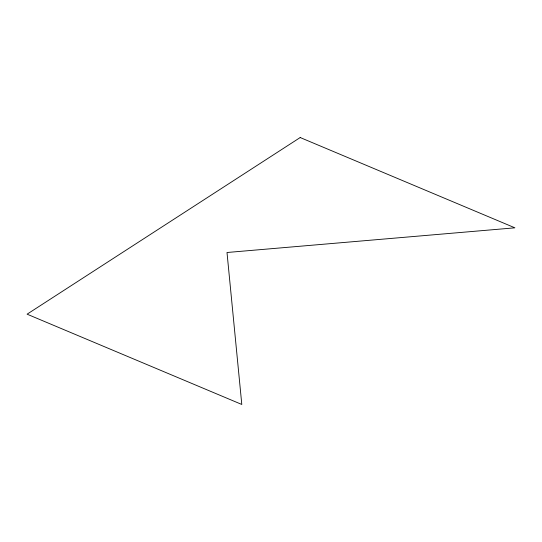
<?xml version="1.0" encoding="UTF-8"?>
<svg xmlns="http://www.w3.org/2000/svg" width="542" height="542" viewBox="0 0 542 542"><rect width="100%" height="100%" fill="white"/><g stroke="black" fill="none" stroke-linecap="round" stroke-linejoin="round"><path stroke-width="0.81" d="M300.2 137.539L27.1 314.177L241.8 404.461L227.003 252.497L514.9 227.823L300.2 137.539"/></g></svg>
